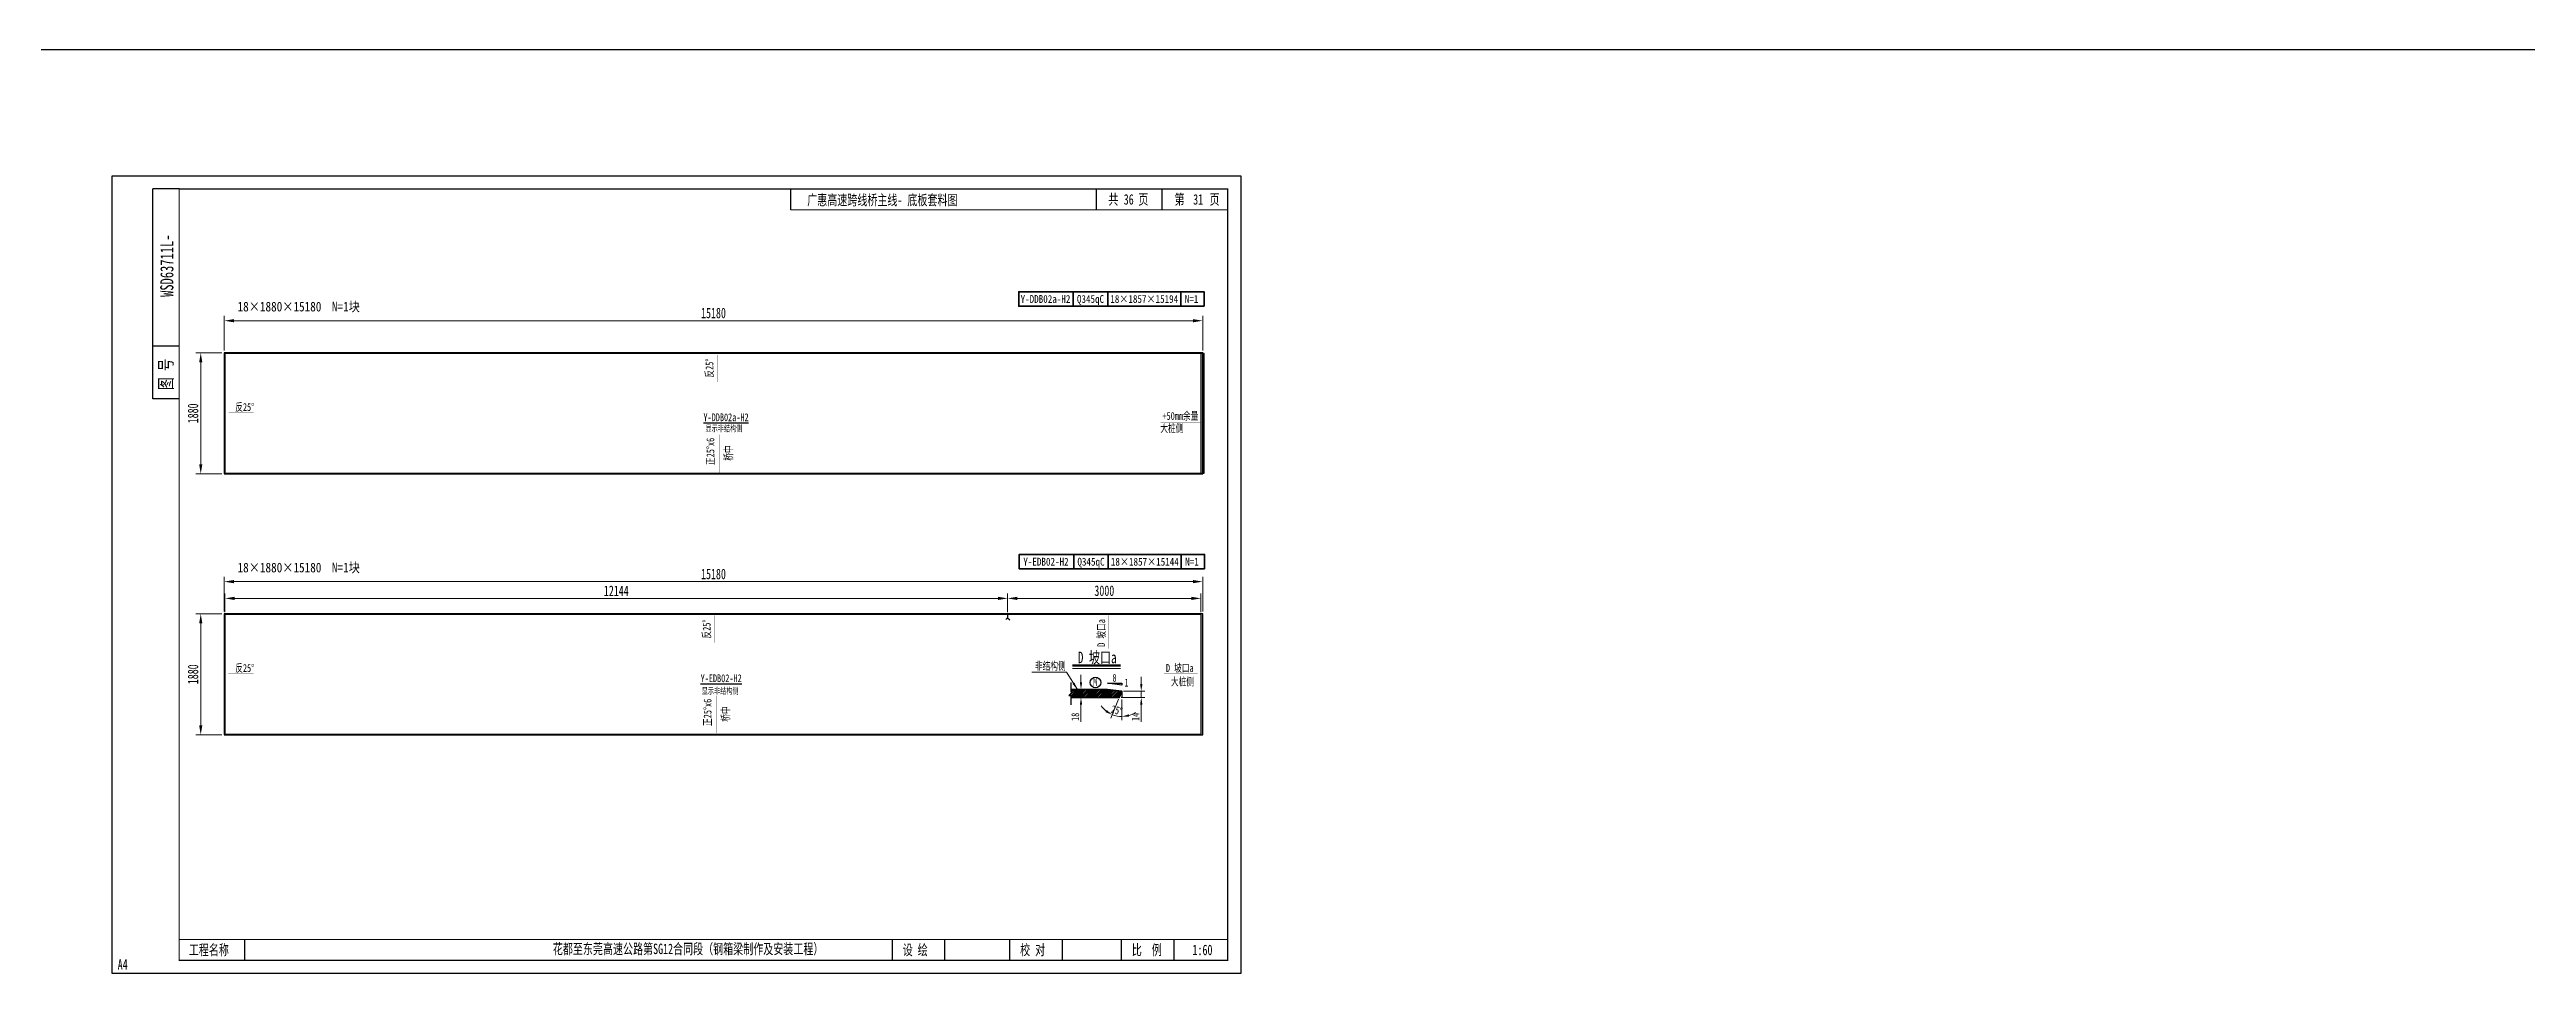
# Model space of a CAD drawing. Extents: x 1629247 to 2251351, y -601856 to -65897.
# Drawn here: x 2105240 to 2143670, y -355283 to -340941 of the extents above; entities that cross this region are included whole.
import ezdxf
from ezdxf.enums import TextEntityAlignment as Align

# ---------------------------------------------------------------- set-up
doc = ezdxf.new("R2010")
doc.units = 0
doc.header["$LTSCALE"] = 2
doc.header["$MEASUREMENT"] = 0
doc.header["$PDMODE"] = 35
doc.header["$PDSIZE"] = 50
doc.linetypes.add('PHANTOM', pattern=[63.5, 31.75, -6.35, 6.35, -6.35, 6.35, -6.35])
doc.layers.get('0').update_dxf_attribs({"linetype": 'CONTINUOUS'})
doc.layers.get('Defpoints').update_dxf_attribs({"linetype": 'CONTINUOUS'})
for name, color, linetype, lineweight in [('1图框轮廓', 7, 'CONTINUOUS', 35), ('文字层', 4, 'CONTINUOUS', 13), ('标注层', 3, 'CONTINUOUS', 13)]:
    doc.layers.add(name, color=color, linetype=linetype, lineweight=lineweight)
doc.layers.add('A3', color=7, linetype='CONTINUOUS')
doc.styles.add('仿宋', font='仿宋_GB2312_1.ttf', dxfattribs={"width": 0.7})
doc.dimstyles.new('标准标注样式-45', dxfattribs={"dimscale": 45, "dimtxt": 2.7, "dimasz": 2.5, "dimexe": 1.25, "dimexo": 0.625, "dimtad": 1, "dimdec": 0, "dimdsep": 46, "dimtxsty": '仿宋', "dimcen": 2.5, "dimclrd": 3, "dimclre": 3, "dimclrt": 4, "dimazin": 0, "dimtfac": 1, "dimtdec": 0, "dimtmove": 0, "dimatfit": 3, "dimfxl": 1.25, "dimlwd": 13, "dimlwe": 13, "dimarcsym": 0})
doc.dimstyles.new('标准标注样式-60', dxfattribs={"dimscale": 60, "dimtxt": 2.7, "dimasz": 2.5, "dimexe": 1.25, "dimexo": 0.625, "dimtad": 1, "dimdec": 0, "dimdsep": 46, "dimtxsty": '仿宋', "dimcen": 2.5, "dimclrd": 3, "dimclre": 3, "dimclrt": 4, "dimazin": 0, "dimtfac": 1, "dimtdec": 0, "dimtmove": 0, "dimatfit": 3, "dimfxl": 1.25, "dimlwd": 13, "dimlwe": 13, "dimarcsym": 0})

# ---------------------------------------------------------------- blocks, each defined once
blk = doc.blocks.new('*D8')
at = {"color": 3, "lineweight": 13, "ltscale": 3}
for p, q in [((2120105, -349675), (2120105, -349386)), ((2123105, -349675), (2123105, -349386))]:
    blk.add_line(p, q, dxfattribs=at)
at = {"color": 3, "linetype": 'ByBlock', "lineweight": 13, "ltscale": 3}
blk.add_line((2122955, -349461), (2120255, -349461), dxfattribs=at)
at = {"color": 3, "ltscale": 3}
for points in [[(2120255, -349436), (2120255, -349486), (2120105, -349461)], [(2122955, -349436), (2122955, -349486), (2123105, -349461)]]:
    blk.add_solid(points, dxfattribs=at)
at = {"layer": 'Defpoints', "color": 0, "ltscale": 3}
for p in [(2120105, -349461), (2120105, -349712), (2123105, -349712)]:
    blk.add_point(p, dxfattribs=at)
at = {"color": 4, "ltscale": 3, "insert": (2121605, -349343), "char_height": 162, "attachment_point": 5, "style": '仿宋'}
blk.add_mtext('3000', dxfattribs=at)
blk = doc.blocks.new('*D9')
at = {"color": 3, "lineweight": 13, "ltscale": 3}
for p, q in [((2107961, -349675), (2107961, -349386)), ((2120105, -349675), (2120105, -349386))]:
    blk.add_line(p, q, dxfattribs=at)
at = {"color": 3, "linetype": 'ByBlock', "lineweight": 13, "ltscale": 3}
blk.add_line((2119955, -349461), (2108111, -349461), dxfattribs=at)
at = {"color": 3, "ltscale": 3}
for points in [[(2108111, -349436), (2108111, -349486), (2107961, -349461)], [(2119955, -349436), (2119955, -349486), (2120105, -349461)]]:
    blk.add_solid(points, dxfattribs=at)
at = {"layer": 'Defpoints', "color": 0, "ltscale": 3}
for p in [(2107961, -349461), (2107961, -349712), (2120105, -349712)]:
    blk.add_point(p, dxfattribs=at)
at = {"color": 4, "ltscale": 3, "insert": (2114033, -349343), "char_height": 162, "attachment_point": 5, "style": '仿宋'}
blk.add_mtext('12144', dxfattribs=at)
blk = doc.blocks.new('*D572')
at = {"color": 3, "lineweight": 13, "ltscale": 3}
for p, q in [((2121827, -351026), (2121708, -351319)), ((2121877, -351032), (2121877, -351352))]:
    blk.add_line(p, q, dxfattribs=at)
at = {"color": 3, "linetype": 'ByBlock', "lineweight": 13, "ltscale": 3}
for start, end in [(215.169, 231.5845), (286.4155, 302.831), (248, 270)]:
    blk.add_arc((2121877, -350902), 394, start, end, dxfattribs=at)
at = {"color": 3, "ltscale": 3}
for points in [[(2121642, -351195), (2121623, -351227), (2121729, -351267)], [(2121991, -351299), (2121986, -351261), (2121877, -351296)]]:
    blk.add_solid(points, dxfattribs=at)
at = {"layer": 'Defpoints', "color": 0, "ltscale": 3}
for p in [(2121837, -351000), (2121877, -350902), (2121877, -350905), (2121877, -351004), (2121827, -351293)]:
    blk.add_point(p, dxfattribs=at)
at = {"color": 4, "ltscale": 3, "insert": (2121799, -351197), "char_height": 121.5, "attachment_point": 5, "rotation": 345.1319, "style": '仿宋'}
blk.add_mtext('25%%D', dxfattribs=at)
blk = doc.blocks.new('*D573')
at = {"color": 3, "linetype": 'ByBlock', "lineweight": 13, "ltscale": 3}
for p, q in [((2121243, -350762), (2121243, -350649)), ((2121243, -350874), (2121243, -351000)), ((2121243, -351113), (2121243, -351376))]:
    blk.add_line(p, q, dxfattribs=at)
at = {"color": 3, "lineweight": 13, "ltscale": 3}
for p, q in [((2121239, -350874), (2121187, -350874)), ((2121239, -351000), (2121187, -351000))]:
    blk.add_line(p, q, dxfattribs=at)
at = {"color": 3, "ltscale": 3}
for points in [[(2121225, -350762), (2121262, -350762), (2121243, -350874)], [(2121225, -351113), (2121262, -351113), (2121243, -351000)]]:
    blk.add_solid(points, dxfattribs=at)
at = {"layer": 'Defpoints', "color": 0, "ltscale": 3}
for p in [(2121243, -351000), (2121267, -350874), (2121267, -351000)]:
    blk.add_point(p, dxfattribs=at)
at = {"color": 4, "ltscale": 3, "insert": (2121155, -351300), "char_height": 121.5, "attachment_point": 5, "rotation": 90, "style": '仿宋'}
blk.add_mtext('18', dxfattribs=at)
blk = doc.blocks.new('*D574')
at = {"color": 3, "linetype": 'ByBlock', "lineweight": 13, "ltscale": 3}
for p, q in [((2122178, -350790), (2122178, -350677)), ((2122178, -350902), (2122178, -351000)), ((2122178, -351113), (2122178, -351376))]:
    blk.add_line(p, q, dxfattribs=at)
at = {"color": 3, "lineweight": 13, "ltscale": 3}
for p, q in [((2121866, -351000), (2122235, -351000)), ((2121905, -350902), (2122235, -350902))]:
    blk.add_line(p, q, dxfattribs=at)
at = {"color": 3, "ltscale": 3}
for points in [[(2122160, -350790), (2122197, -350790), (2122178, -350902)], [(2122160, -351113), (2122197, -351113), (2122178, -351000)]]:
    blk.add_solid(points, dxfattribs=at)
at = {"layer": 'Defpoints', "color": 0, "ltscale": 3}
for p in [(2121837, -351000), (2121877, -350902), (2122178, -351000)]:
    blk.add_point(p, dxfattribs=at)
at = {"color": 4, "ltscale": 3, "insert": (2122090, -351301), "char_height": 121.5, "attachment_point": 5, "rotation": 90, "style": '仿宋'}
blk.add_mtext('14', dxfattribs=at)
blk = doc.blocks.new('*D661')
at = {"color": 3, "lineweight": 13, "ltscale": 3}
for p, q in [((2107951, -345611), (2107951, -345076)), ((2123131, -345611), (2123131, -345076))]:
    blk.add_line(p, q, dxfattribs=at)
at = {"color": 3, "linetype": 'ByBlock', "lineweight": 13, "ltscale": 3}
blk.add_line((2122981, -345151), (2108101, -345151), dxfattribs=at)
at = {"color": 3, "ltscale": 3}
for points in [[(2108101, -345126), (2108101, -345176), (2107951, -345151)], [(2122981, -345126), (2122981, -345176), (2123131, -345151)]]:
    blk.add_solid(points, dxfattribs=at)
at = {"layer": 'Defpoints', "color": 0, "ltscale": 3}
for p in [(2107951, -345151), (2107951, -345649), (2123131, -345649)]:
    blk.add_point(p, dxfattribs=at)
at = {"color": 4, "ltscale": 3, "insert": (2115541, -345032), "char_height": 162, "attachment_point": 5, "style": '仿宋'}
blk.add_mtext('15180', dxfattribs=at)
blk = doc.blocks.new('*D662')
at = {"color": 3, "lineweight": 13, "ltscale": 3}
for p, q in [((2107914, -345649), (2107511, -345649)), ((2107914, -347529), (2107511, -347529))]:
    blk.add_line(p, q, dxfattribs=at)
at = {"color": 3, "linetype": 'ByBlock', "lineweight": 13, "ltscale": 3}
blk.add_line((2107586, -345799), (2107586, -347379), dxfattribs=at)
at = {"color": 3, "ltscale": 3}
for points in [[(2107561, -345799), (2107611, -345799), (2107586, -345649)], [(2107561, -347379), (2107611, -347379), (2107586, -347529)]]:
    blk.add_solid(points, dxfattribs=at)
at = {"layer": 'Defpoints', "color": 0, "ltscale": 3}
for p in [(2107951, -345649), (2107586, -347529), (2107951, -347529)]:
    blk.add_point(p, dxfattribs=at)
at = {"color": 4, "ltscale": 3, "insert": (2107467, -346589), "char_height": 162, "attachment_point": 5, "rotation": 90, "style": '仿宋'}
blk.add_mtext('1880', dxfattribs=at)
blk = doc.blocks.new('tukuangA4-')
at = {"layer": 'A3'}
for p, q in [((537, 7565), (537, 10327)), ((882, 10327), (537, 10327)), ((12951, 10051), (12951, 10327)), ((13814, 10051), (13814, 10327)), ((882, 8256), (537, 8256)), ((882, 7565), (537, 7565)), ((1745, 173), (1745, 449)), ((10266, 173), (10266, 449)), ((10957, 173), (10957, 449)), ((11811, 173), (11811, 449)), ((12502, 173), (12502, 449)), ((13280, 173), (13280, 449)), ((13971, 173), (13971, 449))]:
    blk.add_line(p, q, dxfattribs=at)
blk.add_lwpolyline([(14850, 10500), (14850, 0), (0, 0), (0, 10500)], close=True, dxfattribs=at)
for points, const_width in [([(882, 10327), (14677, 10327), (14677, 173), (882, 173), (882, 10327)], 17.3), ([(8927, 10051), (8927, 10327)], 13.8), ([(8927, 10051), (14677, 10051)], 13.8), ([(882, 449), (14677, 449)], 13.8)]:
    blk.add_lwpolyline(points, dxfattribs=dict(at, const_width=const_width))
at = {"layer": 'A3', "color": 7, "linetype": 'Continuous', "style": '仿宋', "width": 0.7}
for s, p in [('共    页', (13106, 10120)), ('第     页', (13977, 10120)), ('工程名称', (1009, 242)), ('花都至东莞高速公路第SG12合同段（钢箱梁制作及安装工程）', (5798, 255)), ('设 绘', (10401, 242)), ('校 对', (11946, 242)), ('比  例', (13415, 242))]:
    blk.add_text(s, height=138.1, dxfattribs=at).set_placement(p)
blk.add_text('WSD63711L-', height=172.6, rotation=90, dxfattribs=at).set_placement((806, 9316), align=Align.CENTER)
blk.add_text('图 号', height=172.6, rotation=90, dxfattribs=at).set_placement((793, 7681))
blk.add_text('A4', height=138.1, dxfattribs=at).set_placement((139, 50), align=Align.CENTER)
blk = doc.blocks.new('*D663')
at = {"color": 3, "lineweight": 13, "ltscale": 3}
for p, q in [((2107951, -349662), (2107951, -349126)), ((2123131, -349662), (2123131, -349126))]:
    blk.add_line(p, q, dxfattribs=at)
at = {"color": 3, "linetype": 'ByBlock', "lineweight": 13, "ltscale": 3}
blk.add_line((2122981, -349201), (2108101, -349201), dxfattribs=at)
at = {"color": 3, "ltscale": 3}
for points in [[(2108101, -349176), (2108101, -349226), (2107951, -349201)], [(2122981, -349176), (2122981, -349226), (2123131, -349201)]]:
    blk.add_solid(points, dxfattribs=at)
at = {"layer": 'Defpoints', "color": 0, "ltscale": 3}
for p in [(2107951, -349201), (2107951, -349699), (2123131, -349699)]:
    blk.add_point(p, dxfattribs=at)
at = {"color": 4, "ltscale": 3, "insert": (2115541, -349083), "char_height": 162, "attachment_point": 5, "style": '仿宋'}
blk.add_mtext('15180', dxfattribs=at)
blk = doc.blocks.new('*D664')
at = {"color": 3, "lineweight": 13, "ltscale": 3}
for p, q in [((2107914, -349699), (2107511, -349699)), ((2107914, -351579), (2107511, -351579))]:
    blk.add_line(p, q, dxfattribs=at)
at = {"color": 3, "linetype": 'ByBlock', "lineweight": 13, "ltscale": 3}
blk.add_line((2107586, -349849), (2107586, -351429), dxfattribs=at)
at = {"color": 3, "ltscale": 3}
for points in [[(2107561, -349849), (2107611, -349849), (2107586, -349699)], [(2107561, -351429), (2107611, -351429), (2107586, -351579)]]:
    blk.add_solid(points, dxfattribs=at)
at = {"layer": 'Defpoints', "color": 0, "ltscale": 3}
for p in [(2107951, -349699), (2107586, -351579), (2107951, -351579)]:
    blk.add_point(p, dxfattribs=at)
at = {"color": 4, "ltscale": 3, "insert": (2107467, -350639), "char_height": 162, "attachment_point": 5, "rotation": 90, "style": '仿宋'}
blk.add_mtext('1880', dxfattribs=at)

msp = doc.modelspace()

# ---------------------------------------------------------------- hatches: boundary and pattern name
at = {"layer": '标注层', "linetype": 'PHANTOM'}
h = msp.add_hatch(dxfattribs=at)
h.set_pattern_fill('ANSI31', color=8, scale=150, style=0)
h.set_pattern_definition([(225, (2121877.06, -350874.01), (13.25825, -13.25825), [])])
h.paths.add_polyline_path([(2121082.9, -350874), (2121082.9, -350910.3), (2121109.1, -350910.3), (2121056.6, -350970.3), (2121082.9, -350970.3), (2121082.9, -351000), (2121837.5, -351000), (2121877.1, -350902), (2121653.1, -350874)])

# ---------------------------------------------------------------- linework, layer by layer
at = {"color": 8, "ltscale": 3}
msp.add_line((2065547.6, -340941.2), (2251350.7, -340941.2), dxfattribs=at)
at = {"color": 3, "ltscale": 3}
msp.add_line((2123105.4, -347518.7), (2123105.4, -345661.7), dxfattribs=at)
at = {"color": 6, "ltscale": 3}
for p, q in [((2120105.4, -349712.2), (2120105.4, -349761.3)), ((2120076.3, -349790.3), (2120105.4, -349761.3)), ((2120105.4, -349761.3), (2120136.7, -349792.6))]:
    msp.add_line(p, q, dxfattribs=at)
at = {"color": 7, "ltscale": 3}
msp.add_line((2121877.1, -350904.7), (2121877.1, -351003.8), dxfattribs=at)
at = {"color": 8, "ltscale": 3}
for points in [[(2107951.4, -347528.7), (2123131.4, -347528.7), (2123131.4, -345648.7), (2107951.4, -345648.7)], [(2107951.4, -351579.2), (2123131.4, -351579.2), (2123131.4, -349699.2), (2107951.4, -349699.2)]]:
    msp.add_lwpolyline(points, close=True, dxfattribs=at)
at = {"color": 1}
for points in [[(2107961.4, -347518.7), (2123155.4, -347518.7), (2123155.4, -345661.7), (2107961.4, -345661.7)], [(2107961.4, -351569.2), (2123105.4, -351569.2), (2123105.4, -349712.2), (2107961.4, -349712.2)]]:
    msp.add_lwpolyline(points, close=True, dxfattribs=at)
at = {"color": 7}
msp.add_lwpolyline([(2121082.9, -350768.4), (2121082.9, -350910.3), (2121109.1, -350910.3), (2121056.6, -350970.3), (2121082.9, -350970.3), (2121082.9, -351112.3)], dxfattribs=at)
at = {"color": 7, "ltscale": 3}
msp.add_lwpolyline([(2121877.1, -350806.2), (2121653.1, -350778.2), (2121653.1, -350778.2), (2121877.1, -350778.2)], close=True, dxfattribs=at)
at = {"color": 3, "ltscale": 3}
msp.add_circle((2121468, -350767.2), 82.7, dxfattribs=at)
at = {"layer": '1图框轮廓', "color": 30, "ltscale": 3}
for p, q in [((2121123.6, -344701.1), (2121123.6, -344926.1)), ((2121658.1, -344926.1), (2121658.1, -344701.1)), ((2122792.5, -344701.1), (2122792.5, -344926.1)), ((2121130.9, -348779.3), (2121130.9, -349004.3)), ((2121665.4, -349004.3), (2121665.4, -348779.3)), ((2122799.8, -348779.3), (2122799.8, -349004.3))]:
    msp.add_line(p, q, dxfattribs=at)
for points in [[(2123152.5, -344926.1), (2120277.9, -344926.1), (2120277.9, -344701.1), (2123152.5, -344701.1)], [(2123159.8, -349004.3), (2120285.2, -349004.3), (2120285.2, -348779.3), (2123159.8, -348779.3)]]:
    msp.add_lwpolyline(points, close=True, dxfattribs=at)
at = {"layer": '1图框轮廓', "color": 1}
msp.add_lwpolyline([(2121082.9, -351000), (2121837.5, -351000), (2121877.1, -350902), (2121653.1, -350874), (2121082.9, -350874)], dxfattribs=at)
at = {"layer": '文字层', "lineweight": 50}
msp.add_line((2121110.8, -350503.1), (2121854, -350503.1), dxfattribs=at)
at = {"layer": '文字层', "lineweight": 20}
msp.add_line((2121110.8, -350548.1), (2121854, -350548.1), dxfattribs=at)
at = {"layer": '标注层', "color": 42}
for points in [[(2115596.4, -345670.3, 0, 25, 0), (2115596.4, -345745.1, 5, 5, 0), (2115596.4, -346099.7, 5, 5, 0)], [(2108010.9, -346577.1, 0, 25, 0), (2108085.7, -346577.1, 5, 5, 0), (2108406.5, -346577.1, 5, 5, 0)], [(2115634.6, -347510.6, 0, 25, 0), (2115634.6, -347435.8, 5, 5, 0), (2115634.6, -346919.8, 5, 5, 0)], [(2123105.4, -346727.7, 0, 25, 0), (2123030.6, -346727.7, 5, 5, 0), (2122478.7, -346727.7, 5, 5, 0)], [(2115552.6, -349720.7, 0, 25, 0), (2115552.6, -349795.5, 5, 5, 0), (2115552.6, -350150.2, 5, 5, 0)], [(2108010.9, -350627.5, 0, 25, 0), (2108085.7, -350627.5, 5, 5, 0), (2108406.5, -350627.5, 5, 5, 0)], [(2115590.9, -351561, 0, 25, 0), (2115590.9, -351486.2, 5, 5, 0), (2115590.9, -350970.2, 5, 5, 0)]]:
    msp.add_lwpolyline(points, format="xyseb", dxfattribs=at)
at = {"layer": '标注层', "color": 182}
for points in [[(2121665.5, -349717.7, 0, 25, 0), (2121665.5, -349792.5, 5, 5, 0), (2121665.5, -350241, 5, 5, 0)], [(2123055.9, -350627.5, 0, 25, 0), (2122981.1, -350627.5, 5, 5, 0), (2122532.5, -350627.5, 5, 5, 0)]]:
    msp.add_lwpolyline(points, format="xyseb", dxfattribs=at)

# ---------------------------------------------------------------- block references
at = {"color": 8, "xscale": 1.179310345090926, "yscale": 1.179310344799887, "zscale": 1.179310344827586}
msp.add_blockref('tukuangA4-', (2106210.9, -355283.4), dxfattribs=at)

# ---------------------------------------------------------------- texts
at = {"color": 7, "style": '仿宋', "width": 0.85}
for s, p in [('18×1880×15180', (2108156.9, -345006.7)), ('N=1块', (2109621.2, -345006.7)), ('18×1880×15180', (2108156.9, -349057.1)), ('N=1块', (2109621.2, -349057.1))]:
    msp.add_text(s, height=150, dxfattribs=at).set_placement(p)
for s, p in [('Y-DDB02a-H2', (2120692.2, -344813.6)), ('Q345qC', (2121390.8, -344813.6)), ('18×1857×15194', (2122224.3, -344813.6)), ('N=1 ', (2122993.6, -344813.6)), ('Y-EDB02-H2', (2120699.5, -348891.8)), ('Q345qC', (2121398.1, -348891.8)), ('18×1857×15144', (2122233.5, -348891.8)), ('N=1 ', (2123000.9, -348891.8))]:
    msp.add_text(s, height=121.5, dxfattribs=at).set_placement(p, align=Align.MIDDLE_CENTER)
at = {"color": 6, "linetype": 'PHANTOM', "ltscale": 10, "style": '仿宋', "width": 0.7}
for s, p in [('%%UY-DDB02a-H2', (2115386, -346710.6)), ('%%UY-EDB02-H2', (2115342.2, -350761.1))]:
    msp.add_text(s, height=121.5, dxfattribs=at).set_placement(p)
at = {"color": 152, "linetype": 'PHANTOM', "ltscale": 10, "style": '仿宋', "width": 0.7}
for p in [(2115417.6, -346870.9), (2115359.4, -350945.8)]:
    msp.add_text('显示非结构侧', height=97.2, dxfattribs=at).set_placement(p)
at = {"layer": 'A3', "color": 6, "linetype": 'Continuous', "style": '仿宋', "width": 0.7}
msp.add_text('广惠高速跨线桥主线- 底板套料图', height=162.857, dxfattribs=at).set_placement((2116995.5, -343358.3))
at = {"layer": 'A3', "color": 1, "linetype": 'Continuous', "style": '仿宋', "width": 0.7}
for s, p in [('36', (2121906.1, -343349.2)), ('31', (2122983.3, -343349.2))]:
    msp.add_text(s, height=162.86, dxfattribs=at).set_placement(p)
at = {"layer": 'A3', "color": 7, "linetype": 'Continuous', "style": '仿宋', "width": 0.7}
msp.add_text('1:60', height=162.86, dxfattribs=at).set_placement((2122972.8, -354998.6))
at = {"layer": '文字层', "color": 1, "style": '仿宋', "width": 0.7}
msp.add_text('D 坡口a', height=180, dxfattribs=at).set_placement((2121194.6, -350467.6))
at = {"layer": '标注层', "color": 42, "style": '仿宋', "width": 0.7}
for s, p in [('反25%%D', (2115539.3, -346032.9)), ('正25%%Dx6', (2115554, -347389.8)), ('桥中', (2115834.2, -347323.3)), ('反25%%D', (2115495.5, -350083.3)), ('正25%%Dx6', (2115510.2, -351440.3)), ('桥中', (2115790.4, -351373.7))]:
    msp.add_text(s, height=121.5, rotation=90, dxfattribs=at).set_placement(p)
for s, p in [('反25%%D', (2108121.3, -346551.8)), ('+50mm余量', (2122507.5, -346689.9)), ('大桩侧', (2122473.7, -346881.3)), ('反25%%D', (2108121.3, -350602.3)), ('大桩侧', (2122638.6, -350815.1))]:
    msp.add_text(s, height=121.5, dxfattribs=at).set_placement(p)
at = {"layer": '标注层', "color": 182, "style": '仿宋', "width": 0.7}
msp.add_text('D 坡口a', height=121.5, rotation=90, dxfattribs=at).set_placement((2121617.7, -350212.2))
at = {"layer": '标注层', "color": 4, "style": '仿宋', "width": 0.7}
for s, p in [('非结构侧', (2120529.4, -350569.5)), ('8', (2121731.9, -350755.9)), ('1', (2121916.4, -350828.8))]:
    msp.add_text(s, height=121.5, dxfattribs=at).set_placement(p)
at = {"layer": '标注层', "color": 182, "style": '仿宋', "width": 0.7}
msp.add_text('D 坡口a', height=121.5, dxfattribs=at).set_placement((2122561.3, -350602.3))
at = {"layer": '标注层', "color": 2, "style": '仿宋', "width": 0.7}
msp.add_text('M', height=121.5, dxfattribs=at).set_placement((2121431, -350820.1))

# ---------------------------------------------------------------- dimensions: what is measured, and where the dimension line sits
at = {"color": 8, "ltscale": 3}
for base, p1, p2, picture, middle in [((2107951.4, -345150.9), (2123131.4, -345648.7), (2107951.4, -345648.7), '*D661', (2115541.4, -345032.4)), ((2107951.4, -349201.4), (2123131.4, -349699.2), (2107951.4, -349699.2), '*D663', (2115541.4, -349082.9)), ((2107961.4, -349461.3), (2120105.4, -349712.2), (2107961.4, -349712.2), '*D9', (2114033.4, -349342.8)), ((2120105.4, -349461.3), (2123105.4, -349712.2), (2120105.4, -349712.2), '*D8', (2121605.4, -349342.8))]:
    dim = msp.add_linear_dim(base=base, p1=p1, p2=p2, dimstyle='标准标注样式-60', dxfattribs=at)
    dim.commit()
    dim.dimension.update_dxf_attribs({"geometry": picture, "text_midpoint": middle})
for base, p1, p2, picture, middle in [((2107586, -347528.7), (2107951.4, -345648.7), (2107951.4, -347528.7), '*D662', (2107467.5, -346588.7)), ((2107586, -351579.2), (2107951.4, -349699.2), (2107951.4, -351579.2), '*D664', (2107467.5, -350639.2))]:
    dim = msp.add_linear_dim(base=base, p1=p1, p2=p2, angle=90, dimstyle='标准标注样式-60', dxfattribs=at)
    dim.commit()
    dim.dimension.update_dxf_attribs({"geometry": picture, "text_midpoint": middle})
at = {"color": 7, "ltscale": 3}
dim = msp.add_linear_dim(base=(2121243.5, -351000), p1=(2121267.1, -350874), p2=(2121267.1, -351000), angle=270, dimstyle='标准标注样式-45', override={"dimlfac": 0.142857}, dxfattribs=at)
dim.commit()
dim.dimension.update_dxf_attribs({"geometry": '*D573', "text_midpoint": (2121154.6, -351300.5)})
dim = msp.add_linear_dim(base=(2122178.4, -351000), p1=(2121877.1, -350902), p2=(2121837.5, -351000), angle=270, dimstyle='标准标注样式-45', override={"dimlfac": 0.142857}, dxfattribs=at)
dim.commit()
dim.dimension.update_dxf_attribs({"geometry": '*D574', "text_midpoint": (2122178.4, -351300.7), "dimtype": 160})
dim = msp.add_angular_dim_2l(base=(2121826.8, -351292.8), line1=((2121837.5, -351000), (2121877.1, -350902)), line2=((2121877.1, -350904.7), (2121877.1, -351003.8)), text='25%%D', dimstyle='标准标注样式-45', override={"dimadec": 0}, dxfattribs=at)
dim.commit()
dim.dimension.update_dxf_attribs({"geometry": '*D572', "text_midpoint": (2121776, -351282.8), "dimtype": 162})

# ---------------------------------------------------------------- leaders
msp.add_leader([(2121187.2, -350874), (2121015.7, -350606.2), (2120479.3, -350606.2)], dimstyle='标准标注样式-45', override={"dimgap": 0.625, "dimtad": 0}, dxfattribs=at)

doc.saveas('drawing.dxf')
